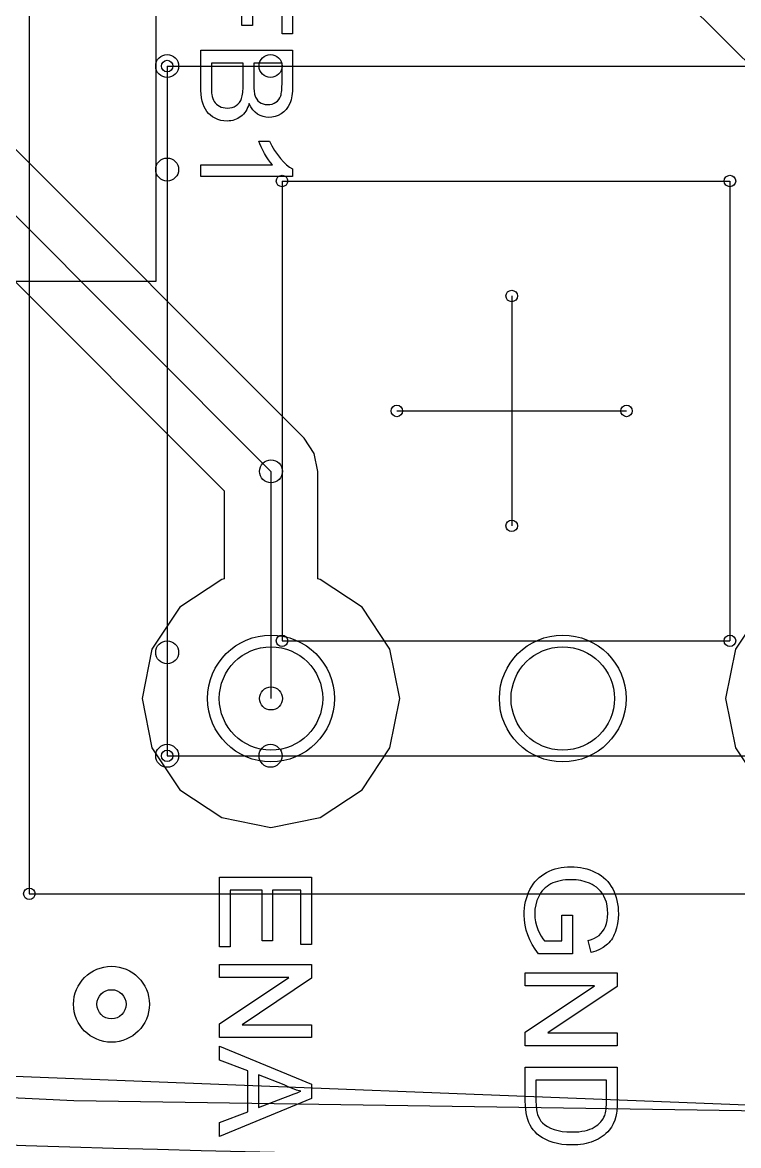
# Model space of a CAD drawing. Header units: millimetres. Extents: x -50.2 to -13.8, y -30.8 to 7.2.
# Drawn here: x -35.164 to -32.047, y -26.5 to -21.615 of the extents above; entities that cross this region are included whole.
import ezdxf

# ---------------------------------------------------------------- set-up
doc = ezdxf.new("R2010")
doc.units = ezdxf.units.MM

msp = doc.modelspace()

# ---------------------------------------------------------------- linework, layer by layer
at = {"color": 7, "linetype": 'Continuous'}
for p, q in [((-34.583, -22.7401), (-34.583, -19.0401)), ((-37.8275, -19.8225), (-34.0825, -23.5675)), ((-33.9383, -23.4233), (-37.535, -19.8265)), ((-37.9716, -19.9667), (-34.2864, -23.652)), ((-32.9823, -20.8162), (-31.8993, -21.8992)), ((-35.1345, -21.2048), (-35.1345, -25.4048)), ((-34.5345, -21.8048), (-34.5345, -22.2548)), ((-34.5345, -21.8048), (-34.0845, -21.8048)), ((-34.5345, -21.8048), (-31.5345, -21.8048)), ((-34.5345, -21.8048), (-34.5345, -24.8048)), ((-34.0345, -22.3048), (-34.0345, -24.3048)), ((-34.0345, -22.3048), (-32.0845, -22.3048)), ((-32.0845, -22.3048), (-32.0845, -24.3048)), ((-36.083, -22.7401), (-34.583, -22.7401)), ((-33.0345, -22.8048), (-33.0345, -23.8048)), ((-33.5345, -23.3048), (-32.5345, -23.3048)), ((-33.8941, -23.4895), (-33.9383, -23.4233)), ((-33.8785, -23.5675), (-33.8941, -23.4895)), ((-34.0825, -23.5675), (-34.0825, -24.5555)), ((-33.8785, -24.0353), (-33.8785, -23.5675)), ((-34.2864, -23.652), (-34.2864, -24.0353)), ((-34.2971, -24.0374), (-34.479, -24.159)), ((-34.2864, -24.0353), (-34.2971, -24.0374)), ((-33.8679, -24.0374), (-33.8785, -24.0353)), ((-33.6859, -24.159), (-33.8679, -24.0374)), ((-34.479, -24.159), (-34.6005, -24.3409)), ((-33.5644, -24.3409), (-33.6859, -24.159)), ((-31.939, -24.159), (-32.0605, -24.3409)), ((-34.0345, -24.3048), (-32.0845, -24.3048)), ((-34.6005, -24.3409), (-34.6432, -24.5555)), ((-34.5345, -24.3548), (-34.5345, -24.8048)), ((-33.5217, -24.5555), (-33.5644, -24.3409)), ((-32.0605, -24.3409), (-32.1032, -24.5555)), ((-34.6432, -24.5555), (-34.6005, -24.7701)), ((-33.5644, -24.7701), (-33.5217, -24.5555)), ((-32.1032, -24.5555), (-32.0605, -24.7701)), ((-34.6005, -24.7701), (-34.479, -24.9521)), ((-34.5345, -24.8048), (-34.0845, -24.8048)), ((-34.5345, -24.8048), (-31.5345, -24.8048)), ((-33.6859, -24.9521), (-33.5644, -24.7701)), ((-32.0605, -24.7701), (-31.939, -24.9521)), ((-34.479, -24.9521), (-34.2971, -25.0736)), ((-33.8679, -25.0736), (-33.6859, -24.9521)), ((-34.2971, -25.0736), (-34.0825, -25.1163)), ((-34.0825, -25.1163), (-33.8679, -25.0736)), ((-35.1345, -25.4048), (-30.9345, -25.4048)), ((-31.7524, -26.335), (-40.0323, -26.0097)), ((-34.9403, -26.3049), (-38.1253, -26.1604)), ((-31.7524, -26.353), (-34.9403, -26.3049))]:
    msp.add_line(p, q, dxfattribs=at)
at = {"color": 7, "linetype": 'Continuous', "flags": 128}
for points in [[(-34.3883, -21.3876), (-33.9883, -21.3876), (-33.9883, -21.3876), (-33.9883, -21.6645), (-33.9883, -21.6645), (-34.0344, -21.6645), (-34.0344, -21.6645), (-34.0344, -21.444), (-34.0344, -21.444), (-34.1627, -21.444), (-34.1627, -21.444), (-34.1627, -21.6286), (-34.1627, -21.6286), (-34.2088, -21.6286), (-34.2088, -21.6286), (-34.2088, -21.444), (-34.2088, -21.444), (-34.3883, -21.444), (-34.3883, -21.444), (-34.3883, -21.3876)], [(-34.3883, -21.7363), (-33.9883, -21.7363), (-33.9883, -21.7363), (-33.9883, -21.8915), (-33.9883, -21.8915), (-33.9885, -21.903), (-33.9891, -21.914), (-33.9901, -21.9243), (-33.9913, -21.9342), (-33.9931, -21.9433), (-33.9953, -21.952), (-33.9977, -21.96), (-34.0006, -21.9674), (-34.0076, -21.981), (-34.0163, -21.993), (-34.0265, -22.0034), (-34.0385, -22.0123), (-34.0514, -22.0195), (-34.0647, -22.0245), (-34.0782, -22.0275), (-34.092, -22.0286), (-34.092, -22.0286), (-34.1048, -22.0276), (-34.1172, -22.0248), (-34.1293, -22.0202), (-34.141, -22.0136), (-34.1519, -22.0052), (-34.1617, -21.9948), (-34.1704, -21.9825), (-34.178, -21.9683), (-34.178, -21.9683), (-34.1809, -21.9771), (-34.1842, -21.9855), (-34.188, -21.9933), (-34.1922, -22.0005), (-34.1969, -22.0073), (-34.2022, -22.0135), (-34.2078, -22.0192), (-34.2139, -22.0243), (-34.2204, -22.0289), (-34.2272, -22.0329), (-34.2342, -22.0363), (-34.2415, -22.0391), (-34.2492, -22.0412), (-34.257, -22.0428), (-34.2652, -22.0437), (-34.2737, -22.044), (-34.2737, -22.044), (-34.2873, -22.0433), (-34.3006, -22.0409), (-34.3132, -22.0372), (-34.3254, -22.0319), (-34.3366, -22.0255), (-34.3465, -22.0183), (-34.355, -22.0106), (-34.3622, -22.002), (-34.3683, -21.9925), (-34.3735, -21.982), (-34.378, -21.9702), (-34.3817, -21.9574), (-34.3846, -21.9433), (-34.3866, -21.9275), (-34.3879, -21.9104), (-34.3883, -21.8916), (-34.3883, -21.8916), (-34.3883, -21.7363)], [(-34.3421, -21.7927), (-34.3421, -21.8926), (-34.3421, -21.8926), (-34.342, -21.9045), (-34.3417, -21.9145), (-34.341, -21.9226), (-34.3402, -21.9287), (-34.3402, -21.9287), (-34.3383, -21.9375), (-34.3358, -21.9456), (-34.3328, -21.9528), (-34.3292, -21.9594), (-34.325, -21.9653), (-34.3198, -21.9706), (-34.3138, -21.9754), (-34.3069, -21.9796), (-34.2992, -21.9831), (-34.291, -21.9856), (-34.2822, -21.9871), (-34.2729, -21.9876), (-34.2729, -21.9876), (-34.262, -21.9869), (-34.2518, -21.9848), (-34.2425, -21.9815), (-34.2338, -21.9767), (-34.2261, -21.9707), (-34.2196, -21.9634), (-34.2144, -21.9549), (-34.2104, -21.9453), (-34.2088, -21.9398), (-34.2074, -21.9339), (-34.2063, -21.9273), (-34.2054, -21.9203), (-34.2046, -21.9126), (-34.2041, -21.9043), (-34.2038, -21.8956), (-34.2037, -21.8862), (-34.2037, -21.8862), (-34.2037, -21.7927), (-34.2037, -21.7927), (-34.3421, -21.7927)], [(-34.1575, -21.7927), (-34.1575, -21.8801), (-34.1575, -21.8801), (-34.1574, -21.8887), (-34.1572, -21.8966), (-34.1569, -21.904), (-34.1563, -21.9106), (-34.1557, -21.9167), (-34.1549, -21.9221), (-34.1539, -21.9269), (-34.1528, -21.9311), (-34.1528, -21.9311), (-34.1493, -21.9407), (-34.1447, -21.949), (-34.1391, -21.9561), (-34.1325, -21.9618), (-34.125, -21.9663), (-34.1165, -21.9696), (-34.1072, -21.9715), (-34.0969, -21.9722), (-34.0969, -21.9722), (-34.0871, -21.9715), (-34.0779, -21.9698), (-34.0693, -21.9667), (-34.0613, -21.9625), (-34.0542, -21.9572), (-34.0482, -21.9508), (-34.0436, -21.9434), (-34.0401, -21.9349), (-34.0388, -21.93), (-34.0377, -21.9243), (-34.0367, -21.9179), (-34.0359, -21.9106), (-34.0352, -21.9025), (-34.0348, -21.8937), (-34.0345, -21.884), (-34.0344, -21.8735), (-34.0344, -21.8735), (-34.0344, -21.7927), (-34.0344, -21.7927), (-34.1575, -21.7927)], [(-34.3883, -22.285), (-34.3883, -22.2337), (-34.3883, -22.2337), (-34.0766, -22.2337), (-34.0766, -22.2337), (-34.085, -22.2238), (-34.0934, -22.2123), (-34.1019, -22.1995), (-34.1103, -22.1852), (-34.1182, -22.1705), (-34.1251, -22.1566), (-34.1308, -22.1435), (-34.1356, -22.1312), (-34.1356, -22.1312), (-34.0883, -22.1312), (-34.0883, -22.1312), (-34.0781, -22.152), (-34.067, -22.1715), (-34.0548, -22.1896), (-34.0416, -22.2064), (-34.028, -22.2213), (-34.0145, -22.2339), (-34.0013, -22.2441), (-33.9883, -22.252), (-33.9883, -22.252), (-33.9883, -22.285), (-33.9883, -22.285), (-34.3883, -22.285)], [(-32.8164, -25.4974), (-32.7702, -25.4974), (-32.7702, -25.4974), (-32.7702, -25.6666), (-32.7702, -25.6666), (-32.9182, -25.6666), (-32.9182, -25.6666), (-32.9327, -25.6465), (-32.9454, -25.626), (-32.956, -25.6053), (-32.9648, -25.5841), (-32.9717, -25.5627), (-32.9765, -25.541), (-32.9795, -25.519), (-32.9805, -25.4968), (-32.9805, -25.4968), (-32.9801, -25.4819), (-32.9789, -25.4673), (-32.9769, -25.453), (-32.9742, -25.4391), (-32.9707, -25.4255), (-32.9664, -25.4123), (-32.9613, -25.3994), (-32.9555, -25.3869), (-32.9488, -25.375), (-32.9415, -25.3638), (-32.9335, -25.3533), (-32.9248, -25.3436), (-32.9154, -25.3347), (-32.9053, -25.3264), (-32.8945, -25.319), (-32.883, -25.3123), (-32.871, -25.3064), (-32.8587, -25.3013), (-32.8459, -25.297), (-32.8329, -25.2935), (-32.8195, -25.2907), (-32.8058, -25.2888), (-32.7917, -25.2876), (-32.7773, -25.2872), (-32.7773, -25.2872), (-32.7629, -25.2876), (-32.7488, -25.2888), (-32.7349, -25.2907), (-32.7213, -25.2934), (-32.7079, -25.2969), (-32.6947, -25.3013), (-32.6818, -25.3063), (-32.6692, -25.3122), (-32.657, -25.3187), (-32.6457, -25.326), (-32.6351, -25.334), (-32.6254, -25.3427), (-32.6165, -25.352), (-32.6084, -25.362), (-32.6011, -25.3727), (-32.5946, -25.3841), (-32.5889, -25.3961), (-32.5839, -25.4086), (-32.5798, -25.4214), (-32.5763, -25.4347), (-32.5737, -25.4485), (-32.5717, -25.4626), (-32.5706, -25.4773), (-32.5702, -25.4924), (-32.5702, -25.4924), (-32.5711, -25.514), (-32.5737, -25.5347), (-32.5781, -25.5541), (-32.5842, -25.5727), (-32.5878, -25.5814), (-32.5919, -25.5896), (-32.5962, -25.5974), (-32.6008, -25.6047), (-32.6059, -25.6115), (-32.6113, -25.6178), (-32.617, -25.6236), (-32.6231, -25.629), (-32.6365, -25.6386), (-32.6518, -25.647), (-32.669, -25.6541), (-32.6881, -25.6601), (-32.6881, -25.6601), (-32.7011, -25.6084), (-32.7011, -25.6084), (-32.6869, -25.6036), (-32.6742, -25.5981), (-32.6633, -25.5922), (-32.654, -25.5857), (-32.6459, -25.5783), (-32.6386, -25.5694), (-32.6322, -25.559), (-32.6266, -25.5471), (-32.6221, -25.5342), (-32.6189, -25.5206), (-32.617, -25.5063), (-32.6164, -25.4913), (-32.6164, -25.4913), (-32.6171, -25.4735), (-32.6191, -25.457), (-32.6225, -25.4418), (-32.6273, -25.4278), (-32.6333, -25.415), (-32.64, -25.4036), (-32.6477, -25.3935), (-32.6562, -25.3846), (-32.6653, -25.3768), (-32.6749, -25.37), (-32.6849, -25.3641), (-32.6954, -25.359), (-32.6954, -25.359), (-32.7141, -25.3523), (-32.7337, -25.3474), (-32.754, -25.3445), (-32.7752, -25.3436), (-32.7752, -25.3436), (-32.7882, -25.3439), (-32.8006, -25.3448), (-32.8125, -25.3462), (-32.8239, -25.3482), (-32.8347, -25.3509), (-32.845, -25.3541), (-32.8548, -25.3578), (-32.864, -25.3622), (-32.8726, -25.3671), (-32.8807, -25.3726), (-32.8882, -25.3785), (-32.8951, -25.3851), (-32.9015, -25.3921), (-32.9072, -25.3997), (-32.9124, -25.4077), (-32.917, -25.4164), (-32.9245, -25.4345), (-32.93, -25.4532), (-32.9332, -25.4723), (-32.9343, -25.492), (-32.9343, -25.492), (-32.9334, -25.5094), (-32.931, -25.5265), (-32.9267, -25.5433), (-32.9209, -25.56), (-32.914, -25.5755), (-32.9069, -25.5891), (-32.8997, -25.6007), (-32.8922, -25.6102), (-32.8922, -25.6102), (-32.8164, -25.6102), (-32.8164, -25.6102), (-32.8164, -25.4974)], [(-34.306, -25.3332), (-33.906, -25.3332), (-33.906, -25.3332), (-33.906, -25.6255), (-33.906, -25.6255), (-33.9521, -25.6255), (-33.9521, -25.6255), (-33.9521, -25.3896), (-33.9521, -25.3896), (-34.0752, -25.3896), (-34.0752, -25.3896), (-34.0752, -25.6101), (-34.0752, -25.6101), (-34.1214, -25.6101), (-34.1214, -25.6101), (-34.1214, -25.3896), (-34.1214, -25.3896), (-34.2598, -25.3896), (-34.2598, -25.3896), (-34.2598, -25.6358), (-34.2598, -25.6358), (-34.306, -25.6358), (-34.306, -25.6358), (-34.306, -25.3332)], [(-34.306, -25.7127), (-33.906, -25.7127), (-33.906, -25.7127), (-33.906, -25.7725), (-33.906, -25.7725), (-34.2075, -25.9742), (-34.2075, -25.9742), (-33.906, -25.9742), (-33.906, -25.9742), (-33.906, -26.0306), (-33.906, -26.0306), (-34.306, -26.0306), (-34.306, -26.0306), (-34.306, -25.9708), (-34.306, -25.9708), (-34.0045, -25.7691), (-34.0045, -25.7691), (-34.306, -25.7691), (-34.306, -25.7691), (-34.306, -25.7127)], [(-32.9753, -25.7487), (-32.5753, -25.7487), (-32.5753, -25.7487), (-32.5753, -25.8085), (-32.5753, -25.8085), (-32.8769, -26.0102), (-32.8769, -26.0102), (-32.5753, -26.0102), (-32.5753, -26.0102), (-32.5753, -26.0666), (-32.5753, -26.0666), (-32.9753, -26.0666), (-32.9753, -26.0666), (-32.9753, -26.0068), (-32.9753, -26.0068), (-32.6738, -25.8051), (-32.6738, -25.8051), (-32.9753, -25.8051), (-32.9753, -25.8051), (-32.9753, -25.7487)], [(-34.306, -26.0678), (-33.906, -26.2324), (-33.906, -26.2324), (-33.906, -26.2955), (-33.906, -26.2955), (-34.306, -26.4601), (-34.306, -26.4601), (-34.306, -26.3999), (-34.306, -26.3999), (-34.1829, -26.3526), (-34.1829, -26.3526), (-34.1829, -26.1754), (-34.1829, -26.1754), (-34.306, -26.1281), (-34.306, -26.1281), (-34.306, -26.0678)], [(-32.9753, -26.1589), (-32.5753, -26.1589), (-32.5753, -26.1589), (-32.5753, -26.3), (-32.5753, -26.3), (-32.5754, -26.3116), (-32.5757, -26.3224), (-32.5761, -26.3326), (-32.5768, -26.3421), (-32.5776, -26.3509), (-32.5786, -26.3589), (-32.5798, -26.3662), (-32.5811, -26.3729), (-32.5811, -26.3729), (-32.5858, -26.3898), (-32.5922, -26.4055), (-32.6002, -26.4198), (-32.6097, -26.4329), (-32.6097, -26.4329), (-32.6166, -26.4408), (-32.6241, -26.4481), (-32.6319, -26.4549), (-32.6402, -26.4612), (-32.649, -26.467), (-32.6582, -26.4723), (-32.6679, -26.4771), (-32.6781, -26.4813), (-32.6886, -26.4851), (-32.6996, -26.4884), (-32.7109, -26.4911), (-32.7226, -26.4934), (-32.7347, -26.4952), (-32.7471, -26.4964), (-32.76, -26.4972), (-32.7732, -26.4974), (-32.7732, -26.4974), (-32.7953, -26.4968), (-32.8161, -26.4947), (-32.8357, -26.4913), (-32.854, -26.4865), (-32.8708, -26.4807), (-32.8861, -26.4741), (-32.8999, -26.4667), (-32.9122, -26.4585), (-32.9231, -26.4498), (-32.9328, -26.4408), (-32.9412, -26.4312), (-32.9485, -26.4213), (-32.9547, -26.4106), (-32.9601, -26.399), (-32.9647, -26.3862), (-32.9685, -26.3724), (-32.9715, -26.3576), (-32.9737, -26.3417), (-32.9749, -26.3247), (-32.9753, -26.3067), (-32.9753, -26.3067), (-32.9753, -26.1589)], [(-34.1367, -26.1931), (-34.1367, -26.335), (-34.1367, -26.335), (-34.0314, -26.2943), (-34.0314, -26.2943), (-34.0192, -26.2897), (-34.0076, -26.2853), (-33.9967, -26.2811), (-33.9865, -26.2772), (-33.9769, -26.2735), (-33.968, -26.2701), (-33.9597, -26.2669), (-33.9521, -26.264), (-33.9521, -26.264), (-33.971, -26.2588), (-33.9895, -26.2524), (-34.0079, -26.2446), (-34.0258, -26.2356), (-34.0258, -26.2356), (-34.1367, -26.1931)], [(-32.9292, -26.2154), (-32.9292, -26.3017), (-32.9292, -26.3017), (-32.9291, -26.3114), (-32.9287, -26.3206), (-32.9281, -26.3293), (-32.9273, -26.3374), (-32.9263, -26.345), (-32.925, -26.3521), (-32.9236, -26.3585), (-32.9218, -26.3645), (-32.9177, -26.3753), (-32.9128, -26.3849), (-32.9072, -26.3934), (-32.9009, -26.4007), (-32.9009, -26.4007), (-32.8906, -26.4097), (-32.8786, -26.4177), (-32.8651, -26.4245), (-32.8499, -26.4303), (-32.833, -26.435), (-32.8145, -26.4384), (-32.7943, -26.4404), (-32.7723, -26.441), (-32.7723, -26.441), (-32.757, -26.4407), (-32.7426, -26.4397), (-32.729, -26.438), (-32.7165, -26.4358), (-32.7048, -26.4328), (-32.694, -26.4293), (-32.6842, -26.4251), (-32.6753, -26.4202), (-32.6671, -26.4148), (-32.6596, -26.4092), (-32.6529, -26.4033), (-32.6469, -26.3971), (-32.6415, -26.3906), (-32.6369, -26.3839), (-32.633, -26.3768), (-32.6298, -26.3695), (-32.6298, -26.3695), (-32.6278, -26.3638), (-32.6261, -26.3572), (-32.6247, -26.3497), (-32.6236, -26.3415), (-32.6226, -26.3324), (-32.622, -26.3226), (-32.6217, -26.3118), (-32.6215, -26.3003), (-32.6215, -26.3003), (-32.6215, -26.2154), (-32.6215, -26.2154), (-32.9292, -26.2154)]]:
    msp.add_lwpolyline(points, dxfattribs=at)
at = {"color": 7, "linetype": 'Continuous'}
for centre, radius in [((-34.5345, -21.8048), 0.05), ((-34.5345, -21.8048), 0.05), ((-34.5345, -21.8048), 0.025), ((-34.5345, -21.8048), 0.025), ((-34.0845, -21.8048), 0.05), ((-34.5345, -22.2548), 0.05), ((-34.0345, -22.3048), 0.025), ((-34.0345, -22.3048), 0.025), ((-32.0845, -22.3048), 0.025), ((-32.0845, -22.3048), 0.025), ((-33.0345, -22.8048), 0.025), ((-33.5345, -23.3048), 0.025), ((-32.5345, -23.3048), 0.025), ((-34.0825, -23.5675), 0.05), ((-34.0825, -23.5675), 0.05), ((-33.0345, -23.8048), 0.025), ((-34.5345, -24.3548), 0.05), ((-34.0825, -24.5555), 0.2758), ((-34.0345, -24.3048), 0.025), ((-34.0345, -24.3048), 0.025), ((-32.8125, -24.5555), 0.2758), ((-32.0845, -24.3048), 0.025), ((-32.0845, -24.3048), 0.025), ((-34.0825, -24.5555), 0.225), ((-34.0825, -24.5555), 0.225), ((-32.8125, -24.5555), 0.225), ((-32.8125, -24.5555), 0.225), ((-34.0825, -24.5555), 0.05), ((-34.5345, -24.8048), 0.05), ((-34.5345, -24.8048), 0.05), ((-34.0845, -24.8048), 0.05), ((-34.5345, -24.8048), 0.025), ((-34.5345, -24.8048), 0.025), ((-35.1345, -25.4048), 0.025), ((-35.1345, -25.4048), 0.025), ((-34.7769, -25.8855), 0.1651), ((-34.7769, -25.8855), 0.1651), ((-34.7769, -25.8855), 0.1651), ((-34.7769, -25.8855), 0.0635)]:
    msp.add_circle(centre, radius, dxfattribs=at)
msp.add_arc((-31.7499, 79.196), 105.75, 263.290631, 276.543167, dxfattribs=at)

doc.saveas('drawing.dxf')
